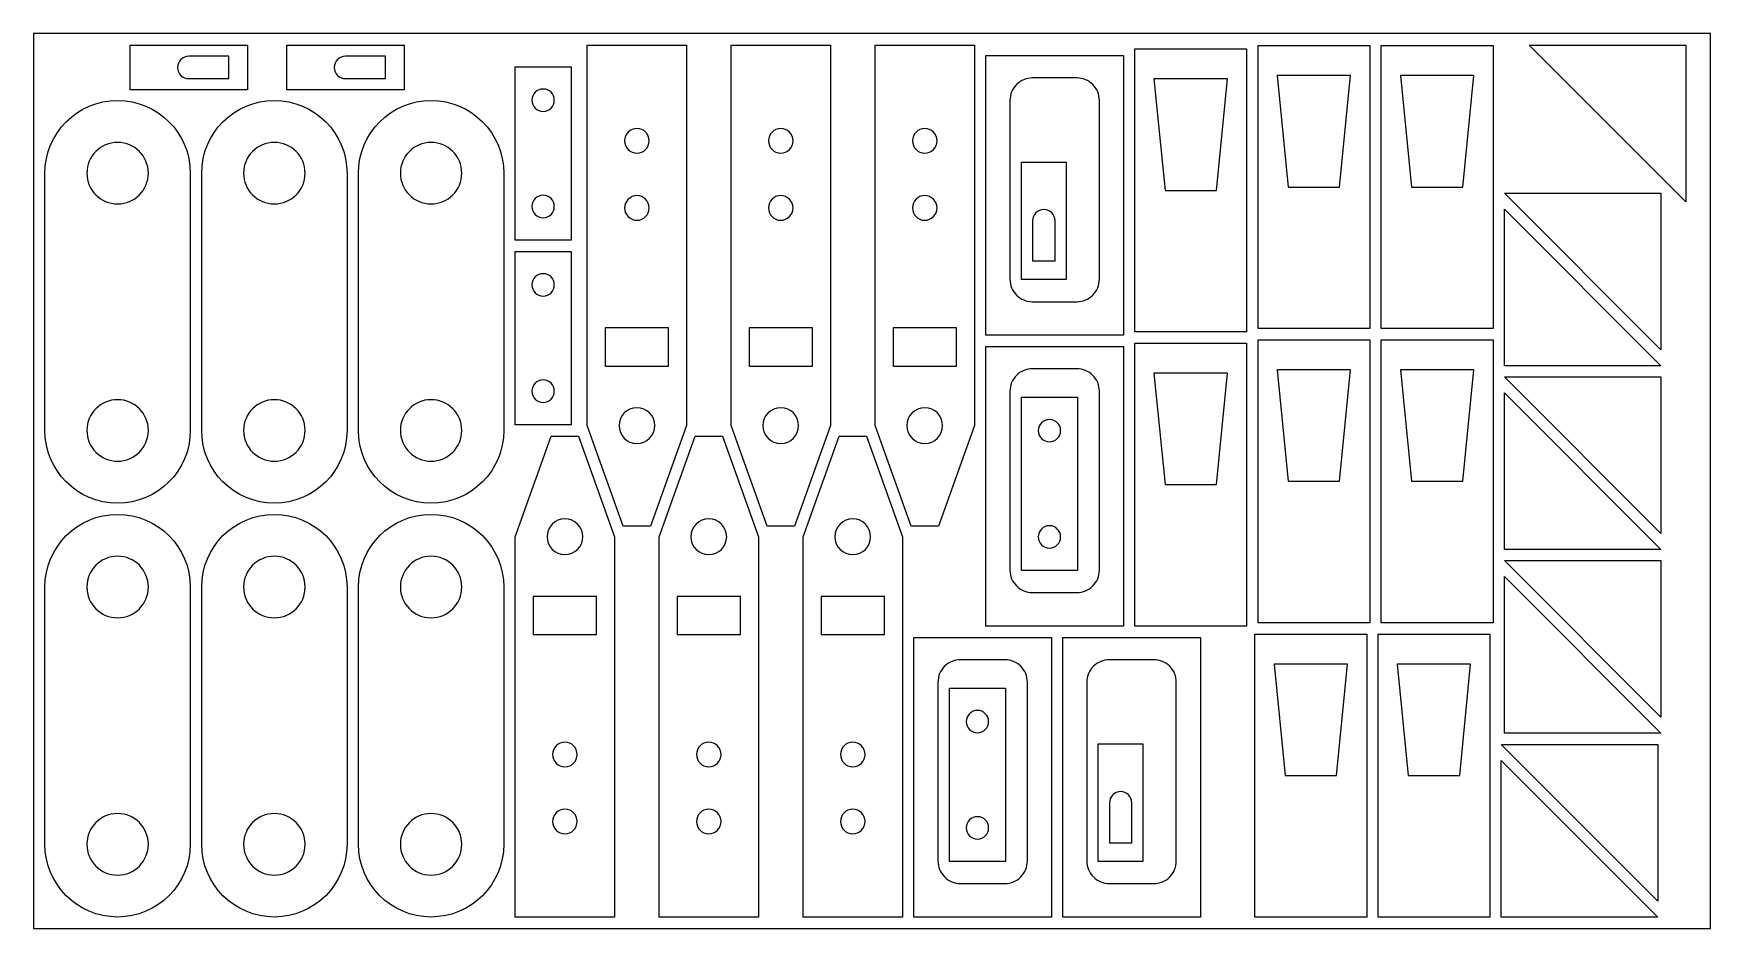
# Model space of a CAD drawing. Header units: metres. Extents: x 0 to 1500, y 0 to 800.
import ezdxf

# ---------------------------------------------------------------- set-up
doc = ezdxf.new("R2010")
doc.units = ezdxf.units.M

msp = doc.modelspace()

# ---------------------------------------------------------------- linework, layer by layer
for points in [[(0, 0), (1500, 0), (1500, 800), (0, 800)], [(191.3, 749.7), (86.3, 749.7), (86.3, 789.7), (191.3, 789.7)], [(331.5, 749.7), (226.5, 749.7), (226.5, 789.7), (331.5, 789.7)], [(584.2, 789.5), (584.2, 449.5), (551.9, 359.5), (527.4, 359.5), (495.2, 449.5), (495.2, 789.5)], [(712.9, 789.5), (712.9, 449.5), (680.6, 359.5), (656.2, 359.5), (623.9, 449.5), (623.9, 789.5)], [(841.7, 789.5), (841.7, 449.5), (809.4, 359.5), (785, 359.5), (752.7, 449.5), (752.7, 789.5)], [(974.9, 780.3), (974.9, 530.3), (851.9, 530.3), (851.9, 780.3)], [(1085.1, 533.3), (985.1, 533.3), (985.1, 786.3), (1085.1, 786.3)], [(1195.3, 536.3), (1095.3, 536.3), (1095.3, 789.3), (1195.3, 789.3)], [(1305.5, 536.3), (1205.5, 536.3), (1205.5, 789.3), (1305.5, 789.3)], [(1337.9, 789.7), (1477.9, 789.7), (1477.9, 649.7)], [(430.8, 770.4), (480.8, 770.4), (480.8, 615.4), (430.8, 615.4)], [(1012.1, 659.8), (1058.1, 659.8), (1067.9, 759.4), (1002.2, 759.4)], [(1122.3, 662.8), (1168.3, 662.8), (1178.1, 762.4), (1112.4, 762.4)], [(1232.5, 662.8), (1278.5, 662.8), (1288.3, 762.4), (1222.6, 762.4)], [(883.7, 580.1), (883.7, 685.1), (923.7, 685.1), (923.7, 580.1)], [(1315.7, 657.4), (1455.7, 657.4), (1455.7, 517.4)], [(1455.7, 503.1), (1315.7, 503.1), (1315.7, 643.1)], [(430.8, 605.3), (480.8, 605.3), (480.8, 450.3), (430.8, 450.3)], [(568, 536.8), (511.3, 536.8), (511.3, 502.8), (568, 502.8)], [(696.8, 536.8), (640.1, 536.8), (640.1, 502.8), (696.8, 502.8)], [(825.6, 536.8), (768.8, 536.8), (768.8, 502.8), (825.6, 502.8)], [(1195.3, 273.3), (1095.3, 273.3), (1095.3, 526.3), (1195.3, 526.3)], [(1305.5, 273.3), (1205.5, 273.3), (1205.5, 526.3), (1305.5, 526.3)], [(974.9, 520.3), (974.9, 270.3), (851.9, 270.3), (851.9, 520.3)], [(1085.1, 270.3), (985.1, 270.3), (985.1, 523.3), (1085.1, 523.3)], [(1012.1, 396.8), (1058.1, 396.8), (1067.9, 496.3), (1002.2, 496.3)], [(1122.3, 399.8), (1168.3, 399.8), (1178.1, 499.3), (1112.4, 499.3)], [(1232.5, 399.8), (1278.5, 399.8), (1288.3, 499.3), (1222.6, 499.3)], [(1315.7, 493.1), (1455.7, 493.1), (1455.7, 353.1)], [(883.7, 475), (933.7, 475), (933.7, 320), (883.7, 320)], [(1455.7, 338.8), (1315.7, 338.8), (1315.7, 478.8)], [(430.8, 10.2), (430.8, 350.2), (463.1, 440.2), (487.5, 440.2), (519.8, 350.2), (519.8, 10.2)], [(559.5, 10.2), (559.5, 350.2), (591.8, 440.2), (616.3, 440.2), (648.5, 350.2), (648.5, 10.2)], [(688.3, 10.2), (688.3, 350.2), (720.6, 440.2), (745, 440.2), (777.3, 350.2), (777.3, 10.2)], [(1315.7, 328.8), (1455.7, 328.8), (1455.7, 188.8)], [(1455.7, 174.5), (1315.7, 174.5), (1315.7, 314.5)], [(446.9, 262.8), (503.6, 262.8), (503.6, 296.8), (446.9, 296.8)], [(575.7, 262.8), (632.4, 262.8), (632.4, 296.8), (575.7, 296.8)], [(704.4, 262.8), (761.2, 262.8), (761.2, 296.8), (704.4, 296.8)], [(910.5, 260.2), (910.5, 10.2), (787.5, 10.2), (787.5, 260.2)], [(1043.7, 260.2), (1043.7, 10.2), (920.7, 10.2), (920.7, 260.2)], [(1192.5, 10.2), (1092.5, 10.2), (1092.5, 263.2), (1192.5, 263.2)], [(1302.7, 10.2), (1202.7, 10.2), (1202.7, 263.2), (1302.7, 263.2)], [(1119.5, 136.7), (1165.5, 136.7), (1175.4, 236.2), (1109.6, 236.2)], [(1229.7, 136.7), (1275.7, 136.7), (1285.5, 236.2), (1219.8, 236.2)], [(819.3, 214.9), (869.3, 214.9), (869.3, 59.9), (819.3, 59.9)], [(952.4, 59.9), (952.4, 164.9), (992.4, 164.9), (992.4, 59.9)], [(1312.9, 164.5), (1452.9, 164.5), (1452.9, 24.5)], [(1452.9, 10.2), (1312.9, 10.2), (1312.9, 150.2)]]:
    msp.add_lwpolyline(points, close=True)
for points in [[(174.7, 779.7), (138.8, 779.7, 1), (138.8, 759.7), (174.7, 759.7)], [(314.9, 779.7), (279, 779.7, 1), (279, 759.7), (314.9, 759.7)], [(455.8, 750.4, 1), (455.8, 730.4, 1)], [(953.4, 740.3, 0.414214), (933.4, 760.3), (893.4, 760.3, 0.414214), (873.4, 740.3), (873.4, 580.3, 0.414214), (893.4, 560.3), (933.4, 560.3, 0.414214), (953.4, 580.3)], [(10.2, 445.2), (10.2, 675.2, -1), (140.2, 675.2), (140.2, 445.2, -1)], [(150.4, 445.2), (150.4, 675.2, -1), (280.4, 675.2), (280.4, 445.2, -1)], [(290.6, 445.2), (290.6, 675.2, -1), (420.6, 675.2), (420.6, 445.2, -1)], [(539.7, 715.1, 1), (539.7, 693.1, 1)], [(668.4, 715.1, 1), (668.4, 693.1, 1)], [(797.2, 715.1, 1), (797.2, 693.1, 1)], [(75.2, 647.7, 1), (75.2, 702.7, 1)], [(215.4, 647.7, 1), (215.4, 702.7, 1)], [(355.6, 647.7, 1), (355.6, 702.7, 1)], [(455.8, 635.4, 1), (455.8, 655.4, 1)], [(539.7, 655.1, 1), (539.7, 633.1, 1)], [(668.4, 655.1, 1), (668.4, 633.1, 1)], [(797.2, 655.1, 1), (797.2, 633.1, 1)], [(913.7, 596.7), (913.7, 632.6, 1), (893.7, 632.6), (893.7, 596.7)], [(455.8, 585.3, 1), (455.8, 565.3, 1)], [(953.4, 480.3, 0.414214), (933.4, 500.3), (893.4, 500.3, 0.414214), (873.4, 480.3), (873.4, 320.3, 0.414214), (893.4, 300.3), (933.4, 300.3, 0.414214), (953.4, 320.3)], [(455.8, 470.3, 1), (455.8, 490.3, 1)], [(75.2, 417.7, 1), (75.2, 472.7, 1)], [(215.4, 417.7, 1), (215.4, 472.7, 1)], [(355.6, 417.7, 1), (355.6, 472.7, 1)], [(539.7, 465.5, 1), (539.7, 433.5, 1)], [(668.4, 465.5, 1), (668.4, 433.5, 1)], [(797.2, 465.5, 1), (797.2, 433.5, 1)], [(908.7, 455, 1), (908.7, 435, 1)], [(10.2, 75.2), (10.2, 305.2, -1), (140.2, 305.2), (140.2, 75.2, -1)], [(150.4, 75.2), (150.4, 305.2, -1), (280.4, 305.2), (280.4, 75.2, -1)], [(290.6, 75.2), (290.6, 305.2, -1), (420.6, 305.2), (420.6, 75.2, -1)], [(475.3, 334.2, 1), (475.3, 366.2, 1)], [(604, 334.2, 1), (604, 366.2, 1)], [(732.8, 334.2, 1), (732.8, 366.2, 1)], [(908.7, 340, 1), (908.7, 360, 1)], [(75.2, 277.7, 1), (75.2, 332.7, 1)], [(215.4, 277.7, 1), (215.4, 332.7, 1)], [(355.6, 277.7, 1), (355.6, 332.7, 1)], [(889, 220.2, 0.414214), (869, 240.2), (829, 240.2, 0.414214), (809, 220.2), (809, 60.2, 0.414214), (829, 40.2), (869, 40.2, 0.414214), (889, 60.2)], [(1022.2, 220.2, 0.414214), (1002.2, 240.2), (962.2, 240.2, 0.414214), (942.2, 220.2), (942.2, 60.2, 0.414214), (962.2, 40.2), (1002.2, 40.2, 0.414214), (1022.2, 60.2)], [(844.3, 194.9, 1), (844.3, 174.9, 1)], [(475.3, 144.5, 1), (475.3, 166.5, 1)], [(604, 144.5, 1), (604, 166.5, 1)], [(732.8, 144.5, 1), (732.8, 166.5, 1)], [(982.4, 76.5), (982.4, 112.4, 1), (962.4, 112.4), (962.4, 76.5)], [(475.3, 84.6, 1), (475.3, 106.6, 1)], [(604, 84.6, 1), (604, 106.6, 1)], [(732.8, 84.6, 1), (732.8, 106.6, 1)], [(75.2, 47.7, 1), (75.2, 102.7, 1)], [(215.4, 47.7, 1), (215.4, 102.7, 1)], [(355.6, 47.7, 1), (355.6, 102.7, 1)], [(844.3, 79.9, 1), (844.3, 99.9, 1)]]:
    msp.add_lwpolyline(points, format="xyb", close=True)

doc.saveas('drawing.dxf')
